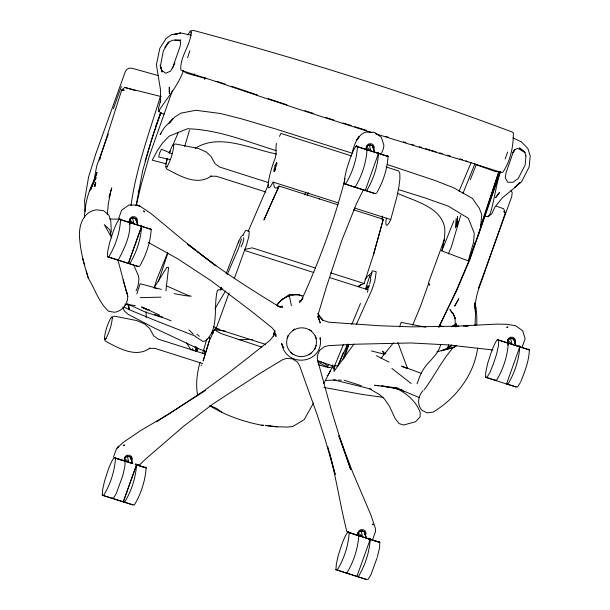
<?xml version="1.0" encoding="UTF-8"?>
<svg xmlns="http://www.w3.org/2000/svg" width="610" height="610" viewBox="0 0 610 610"><rect width="100%" height="100%" fill="white"/><g stroke="black" fill="none" stroke-linecap="round" stroke-linejoin="round"><path stroke-width="0.91" d="M455.35 326.655L455.045 318.885L453.077 313.243L455.281 318.45M476.829 324.977C476.73 317.985 477.249 310.688 474.725 304.039L475.365 311.962M456.066 326.319L456.166 323.597L455.96 326.983M204.51 353.419L204.609 350.193M111.836 498.027L113.399 498.149L116.19 493.734L122.877 475.342L124.875 466.177L125.088 461.107L115.534 458.057C114.703 470.981 110.501 484.012 103.845 495.106L102.274 495.046M146.141 467.946L135.107 464.317A19.855 2.875 -72.3 0 1 136.556 464.759C135.733 477.683 131.531 490.707 124.867 501.809L123.25 501.824L136.556 464.759L146.11 467.801C145.287 480.733 141.085 493.757 134.429 504.851L132.812 504.874L111.782 498.172M345.588 572.653L347.082 572.637C353.739 561.535 357.948 548.512 358.771 535.588L349.21 532.545C348.386 545.47 344.185 558.493 337.528 569.587L335.957 569.534M356.042 146.171L367.052 149.656C366.221 162.588 362.027 175.611 355.363 186.706L353.747 186.729L344.238 183.602M367.51 149.824L388.074 156.358C387.312 169.008 383.164 181.719 376.85 192.668M359.229 535.755L379.794 542.29L379.611 547.513L377.422 556.793M497.303 339.617L508.313 343.102C507.482 356.034 503.288 369.058 496.624 380.152L495.007 380.175L486.322 377.399M508.77 343.27L529.335 349.804C529.083 360.891 524.844 371.467 520.765 381.639M158.455 111.737L158.669 107.642L160.659 100.162L160.361 102.472L160.544 90.051L156.404 64.782L159.82 48.342L166.088 38.537L171.303 34.717L180.552 33.146L174.353 34.556M84.424 217.244C85.186 203.282 88.336 189.504 96.144 177.693L89.639 191.151L97.043 172.325L95.152 178.516M107.299 214.811L108.29 203.885L110.562 192.668M137.959 266.501L107.375 256.749L107.756 251.213L109.625 242.65L113.033 232.105A19.184 2.783 -72.3 0 1 120.582 219.653C119.972 232.013 115.58 245.632 108.961 256.589L107.391 256.528M132.934 504.874L102.259 495.267L102.64 489.731L104.508 481.168L107.917 470.623A19.184 2.783 -72.3 0 1 115.465 458.171L115.534 458.057M123.456 501.489L123.304 501.679M374.807 193.568L344.223 183.823L344.604 178.28L346.472 169.725L349.881 159.179A19.184 2.783 -72.3 0 1 357.422 146.728C356.819 159.088 352.427 172.706 345.809 183.663L344.192 183.679M353.785 186.866L353.869 186.721M335.912 569.61L366.526 579.5L335.942 569.755L336.323 564.212L338.192 555.657L341.6 545.104A19.184 2.783 -72.3 0 1 349.141 532.652L349.21 532.545M516.068 387.014L485.484 377.27L485.865 371.726L487.733 363.171L491.141 352.618A19.184 2.783 -72.3 0 1 498.683 340.174L498.568 345.275L496.54 354.296L493.337 364.109L489.861 372.687L487.07 377.11L485.499 377.049M456.798 226.043L457.553 216.71M475.381 306.67C475.396 297.749 478.392 289.262 481.595 281.065L505.339 212.913L503.646 208.742L496.479 206.226M475.167 324.398L475.068 325.61L475.548 312.48L474.626 302.834L476.036 308.172L475.144 307.638M456.196 218.426L455.418 227.804L458.613 221.255M456.852 225.967L457.63 216.588M196.222 350.285L196.374 348.607L195.772 351.421M95.686 182.771L95.381 186.18L94.298 186.08L95.686 182.771L94.298 186.08M318.115 317.505L318.496 313.281L326.236 287.508L341.806 240.424L356.423 203.877L363.453 189.596M480.39 228.216L481.793 214.819L479.346 208.231L472.422 198.425L454 187.949L435.349 180.613L387.274 164.509M91.043 189.1L91.233 187.331L90.936 189.146M195.36 336.583L202.97 341.463L205.677 340.815C219.745 328.233 212.981 306.487 217.457 290.2L222.65 288.873M165.882 290.955L168.581 267.569L166.881 267.287L154.055 287.851L157.456 288.766M130.998 205.6C136.06 168.634 149.061 133.277 159.98 97.745L160.727 96.006M238.594 242.826L238.815 241.064L241.346 236.299L243.596 234.858M372.008 272.395L370.438 277.695M343.483 344.429L334.806 365.352L333.922 371.49L353.945 344.086M126.308 291.069C130.746 299.861 124.12 310.909 114.642 312.267L108.618 311.26C98.881 302.514 94.985 289.117 88.305 278.129C84.5 265.678 80.84 253.112 79.773 240.081C78.164 227.736 81.908 212.013 96.281 209.81L103.54 210.656L108.816 214.987L110.791 221.072L111.31 232.135M276.368 143.342C275.385 149.259 277.077 155.398 274.073 161.017A21.785 3.157 -72.3 0 0 268.125 184.723A21.785 3.157 -72.3 0 0 272.983 182.047L338.199 202.833M274.5 330.376L273.539 336.323L274.813 330.483L273.699 335.553L270.1 340.25L249.787 356.362L229.383 372.245L203.648 391.025L169.427 413.565L205.6 390.377M195.276 148.344L195.284 148.329C219.447 132.698 251.45 149.252 276.643 154.01M477.63 348.157C473.924 375.104 455.99 398.238 433.092 412.146L427.015 412.84L421.838 410.21C416.729 404.552 418.125 395.798 423.104 390.537M93.437 183.762L96.7 165.996L108.344 134.04M319.93 339.328L320.235 337.65C324.337 363.796 286.235 369.058 281.606 343.407L283.917 347.959M136.053 205.662L142.809 170.159L153.484 133.758L161.063 112.339M99.628 160.133L100.177 157.35M138.188 192.287L138.554 190.442M197.358 350.719L197.838 348.394M368.722 287.196L369.111 285.419L367.929 288.972M398.406 189.573L424.438 197.709L448.495 206.233L468.358 218.319L474.321 233.462L473.52 242.406L468.251 260.897L441.846 250.901C443.645 243.375 445.285 235.574 444.705 227.85C441 206.63 413.9 200.98 397.217 193.202M136.251 205.715L141.001 185.326L149.374 155.847L172.508 90.341M108.992 197.243L110.532 192.158M92.148 186.279L92.819 183.511L91.393 187.85M200.011 362.279C197.243 372.359 195.703 383.027 197.304 393.427L198.204 394.769M447.709 348.592L448.655 344.78M167.353 158.188L166.065 163.251L165.737 167.308L166.766 168.985C179.729 175.893 197.045 186.202 211.182 176.092L210.511 176.191L216.337 176.259L265.884 192.005M109.693 195.726L111.76 187.872L110.738 191.273M353.396 209.741L383.301 219.272L373.419 254.881L364.117 283.528L357.308 286.517M345.077 178.638C334.471 220.385 319.373 260.79 301.607 299.983L302.934 297.985L299.479 302.369L301.294 300.943M165.943 163.922L167.437 158.432M369.546 284.13L370.796 279.548L370.499 278.198M373.419 254.881L383.301 219.272M154.261 287.508L156.717 279.517L167.605 252.83M354.509 208.033L390.736 219.585L397.026 196.336L398.955 186.515L399.908 178.722L399.817 173.431L398.696 170.975L386.016 166.934M342.759 359.839L348.104 343.994M202.612 353.35L206.82 339.091M365.489 288.896L370.018 275.369M145.119 161.093L150.22 143.899M150.754 142.084L160.682 112.56M184.647 146.469L189.504 130.166M204.625 79.437L205.158 77.622M460.763 215.261L451.354 246.943L448.335 253.935M214.224 329.827L210.923 337.582L210.114 338.214L208.894 337.238M440.679 344.52C438.011 356.301 425.955 362.393 421.335 373.228A13.489 1.952 -63.2 0 0 418.757 378.871M99.796 158.829L121.695 90.105L124.669 87.421L161.086 96.563M377.14 557.662L370.895 574.917L368.104 579.34L366.496 579.355M183.282 70.943C178.311 85.194 167.994 96.898 159.774 109.35L159.271 111.584L161.414 113.429L164.082 114.001M187.575 57.752L189.87 50.714M478.08 235.872L498.888 171.601L495.678 171.677L476.265 164.761L470.318 179.637M241.461 238.952L238.525 248.422L227.179 274.561M220.279 290.375L221.155 287.699M158.348 281.736L167.872 253.013M438.933 326.952L456.364 290.383L469.555 259.311L475.243 242.307M480.329 227.088L498.888 171.601M344.322 357.948L348.966 344.482M469.555 259.311L500.002 171.73M500.36 171.845L469.921 259.425L456.722 290.505L438.872 327.029M367.304 292.266L368.143 289.857L329.286 277.466M399.558 326.868L401.136 322.408L425.795 327.204M113.384 108.687L121.367 86.445M118.759 218.144L121.642 210.13L128.885 205.029L136.892 205.059L140.529 206.508L150.777 213.347L183.884 240.843L215.932 265.815L200.11 253.775M129.587 224.541L130.235 222.726L119.232 219.242M136.678 222.795L137.502 220.484L136.777 218.174L134.764 216.741L132.248 216.733L130.174 218.151L129.35 220.462C131.844 233.439 124.524 248.064 118.515 259.631L116.906 259.654L127.49 263.024M130.67 222.749L151.227 229.291C150.403 242.216 146.202 255.239 139.545 266.334L137.929 266.356L128.375 263.306L141.192 227.576M128.405 263.451L141.673 226.241A19.855 2.875 -72.3 0 0 140.224 225.799M169.016 153.079L172.508 145.302L174.384 144.212L175.726 144.013L198.158 148.451L206.256 151.974L211.075 156.434L214.994 163.686L219.638 167.048L268.278 182.535M113.643 456.661L116.518 448.647L123.045 442.509L140.323 430.82L169.641 413.428L159.462 419.97M123.639 460.657A19.855 2.875 -72.3 0 1 125.088 461.107L125.08 461.312M131.554 461.312L132.385 459.002L131.653 456.692L129.648 455.258L127.124 455.251L125.058 456.669L124.226 458.979L124.958 461.29L124.356 458.339L127.261 456.166L130.609 457.233L132.705 463.554L125.553 461.267M123.289 501.969L136.556 464.759M287.119 338.016L287.996 335.561M365.603 149.214A19.855 2.875 -72.3 0 1 367.052 149.656L366.877 150.136L366.984 149.77A19.184 2.783 -72.3 0 0 365.634 149.358M367.037 149.923L356.08 146.316M373.518 149.869L374.349 147.559L373.617 145.249L371.612 143.807L369.088 143.8L367.022 145.226L366.191 147.536L366.923 149.846M365.253 190.526L378.52 153.316A19.855 2.875 -72.3 0 0 377.071 152.874M314.745 349.545L316.209 345.466M345.504 572.798L345.672 572.317M358.756 535.854L347.761 532.095M365.237 535.801L366.069 533.491L365.337 531.173L363.331 529.739L360.807 529.732L358.741 531.15L357.91 533.46L358.642 535.778M372.756 539.248L375.63 531.241L375.31 528.024L370.697 514.512L352.466 471.705L338.939 435.952M506.864 342.66A19.855 2.875 -72.3 0 1 508.313 343.102L508.305 343.316M495.046 380.312L495.061 380.091M507.695 345.054L508.343 343.247L497.341 339.755M514.779 343.316L515.61 341.005L514.878 338.695L512.873 337.254L510.349 337.246L508.282 338.672L507.451 340.982L508.183 343.293M506.513 383.972L519.781 346.762A19.855 2.875 -72.3 0 0 518.332 346.32M522.297 346.762L525.172 338.756L522.64 330.727L515.671 325.748L506.971 324.291L497.081 324.093L452.292 326.396L458.834 326.22M352.488 151.242C354.898 143.663 357.368 135.138 365.725 132.103L374.41 132.301L381.38 137.28L383.911 145.31L383.454 148.421L381.791 152.881M212.036 332.641L216.481 327.631L229.093 292.907M234.27 278.663L246.516 244.984L248.895 236.299L249.254 231.342L245.7 230.313L243.054 234.896M500.322 171.997C495.701 185.852 494.519 200.667 489.822 214.552L488.099 216.39L484.645 216.458M505.103 158.958L507.65 152.004M447.328 348.928L448.22 346.488M155.504 126.865L160.735 112.698M194.056 75.548L194.72 73.772M226.15 273.608L238.815 241.064M307.249 195.291L308.294 192.668M136.823 293.997L140.109 283.719L161.284 289.422M304.756 194.842L305.801 192.219M441.846 250.901L453.886 220.774M444.454 239.204L428.38 283.124L429.684 285.152L428.746 283.238L420.633 305.93L412.634 325.153M462.914 193.507L474.984 163.625M478.4 288.446L511.714 196.694L512.209 192.729L510.989 190.297M417.019 383.69L418.75 379.481M351.795 324.375L360.464 303.452M334.806 365.352L337.673 366.259L343.453 352.313M459.033 191.357L471.103 162.573M248.148 231.487L268.522 184.228M172.615 68.183L174.841 62.967M169.435 153.118L170.556 150.502M172.798 145.272L178.41 132.202M220.751 289.369L221.506 287.63M424.141 389.813C434.854 375.486 442.601 358.779 454.938 345.771M450.256 346.099L448.785 348.325M274.203 171.395L275.339 168.825A26.36 5.963 -73.5 0 0 274.973 170.579M337.673 366.259L347.403 344.528M356.347 324.528L371.909 289.75L374.86 280.92L376.225 271.808L372.664 270.787L371.498 272.35M241.026 246.898L242.582 243.657L243.832 239.074L243.527 237.732M318.313 364.696L325.496 366.892L329.888 367.433L332.519 366.602L328.172 374.952M279.471 136.35L280.943 133.438L351.596 155.962M438.971 327.059L439.833 325.382M313.593 402.935L304.215 419.596L292.808 426.504L287.912 427.046L277.131 426.825L265.449 425.46M323.696 383.644L330.727 370.224M187.842 34.9L190.419 30.858L193.728 30.5C301.439 59.223 407.823 92.972 512.24 132.027L513.391 132.98C513.346 146.659 510.6 161.078 502.648 172.432L500.879 172.31L467.847 161.764A1424.464 339.572 19.7 0 1 375.333 133.674M214.933 308.82L225.494 291.039M151.219 229.497L130.7 222.894M388.067 156.572L367.548 149.969M130.197 222.795L119.202 219.097M141.665 226.455L141.673 226.241C140.849 239.166 136.648 252.197 129.983 263.291L128.375 263.306M151.166 229.398L149.778 228.841M125.088 461.107L114.085 457.614M146.11 467.801L146.042 467.916A19.184 2.783 -72.3 0 0 144.692 467.504L136.007 464.736M377.102 153.011A19.184 2.783 -72.3 0 1 378.452 153.43C377.842 165.79 373.45 179.409 366.831 190.358L365.215 190.381L365.421 190.046M388.074 156.358L388.006 156.473A19.184 2.783 -72.3 0 0 386.656 156.061M368.821 538.943A19.184 2.783 -72.3 0 1 370.171 539.354L370.239 539.24A19.855 2.875 -72.3 0 0 368.791 538.798M365.969 538.012L378.375 541.993A19.184 2.783 -72.3 0 1 379.725 542.404L379.794 542.29M506.895 342.805A19.184 2.783 -72.3 0 1 508.244 343.216L508.313 343.102M518.363 346.457A19.184 2.783 -72.3 0 1 519.712 346.869C519.102 359.237 514.71 372.855 508.092 383.804L506.475 383.827M527.917 349.507A19.184 2.783 -72.3 0 1 529.266 349.919L529.335 349.804M520.437 382.439L517.646 386.854L516.037 386.877L507.345 384.102M334.615 367.144L333.38 369.027L332.541 364.894M164.776 47.275L165.92 45.773M167.064 44.271L168.772 42.014L166.339 45.201M381.128 358.284L393.313 342.873M328.836 364.643L327.761 365.992L323.811 362.912L318.504 360.975M365.062 279.449L367.441 276.49L371.772 272.777M161.223 133.079L160.056 134.505L164.372 127.49L174.856 116.99L180.972 113.124L195.879 110.28L220.416 113.498L241.545 118.843L275.316 128.87L352.29 153.255M168.802 123.822L172.882 118.836L169.854 122.282M359.107 286.731L360.891 284.557M515.923 345.58L513.833 339.236L510.486 338.169L507.581 340.334L508.298 344.048M519.918 182.39L513.948 188.337L502.419 197.792L495.106 206.767L491.729 213.805L488.038 216.786M519.903 182.375L514.543 187.59L521.466 181.955L529.167 166.926L530.227 155.779L527.803 148.344L521.169 141.711L512.964 137.982M138.905 465.514L145.508 459.139L183.747 426.138L213.042 403.889L259.075 373.96L282.3 359.869L286.364 358.375L292.297 358.832L297.245 361.844L299.441 365.329L317.421 415.456L325.214 439.642L335.203 474.412L329.461 452.635M135.725 218.715L137.814 225.06L135.725 218.715L132.385 217.648L129.472 219.821L130.052 222.795M372.573 145.79L374.662 152.134L372.573 145.79L369.225 144.722L366.32 146.896L366.885 149.831M364.292 531.714L366.381 538.058L364.292 531.714L360.945 530.654L358.039 532.82L358.611 535.801M450.409 345.977L451.865 344.833M366.29 146.751L369.195 144.578L372.542 145.645L373.488 149.175M124.326 458.194L127.231 456.021L130.578 457.088L131.524 460.619M507.55 340.197L510.456 338.024L513.803 339.091L514.749 342.622M358.009 532.675L360.914 530.509L364.262 531.577L365.207 535.107M451.247 346.404L441.274 350.864L454.275 347.281L456.516 345.672M201.025 365.558L201.819 365.001M281.477 299.99L289.529 294.462L299.327 294.493L301.462 296.018M292.541 330.605L294.737 329.095M309.034 354.7L311.23 353.19M280.722 307.112L282.346 306.037L279.731 307.165M156.618 421.8L159.019 420.252M451.37 326.785L455.228 324.428M125.004 305.015L126.468 304.459M174.277 34.488L180.285 32.917L191.334 35.182M436.829 351.81L454.275 347.281M244.755 249.452L252.136 247.835L315.355 267.988M166.301 166.621L167.422 166.454L166.934 167.132C170.571 160.361 173.217 152.835 173.697 145.127L173.758 145.843M319.129 198.959L319.625 198.89M104.935 338.748L106.056 338.58L105.568 339.259C109.205 332.488 111.859 324.962 112.331 317.253L112.392 317.97M211.662 333.334L213.401 333.129M149.191 309.666L147.841 309.781L141.81 307.066M119.308 219.15L109.769 219.074M327.09 375.501L327.539 375.47M325.321 380.457L336.308 380.007M180.918 39.955L172.5 40.26L168.528 42.319L163.381 50.775L160.483 65.75L162.146 72.003L160.148 65.194L161.787 70.455L165.798 73.2L170.533 71.149L173.08 66.475L180.095 46.429L180.69 42.799L180.003 40.565M465.384 326.037L468.19 325.961M458.484 326.167L412.055 326.853L380.282 325.786L328.737 322.194L323.117 320.341L318.931 315.873L323.064 320.441L319.266 315.934L318.13 313.456M463.219 326.053L467.962 325.931M140.193 297.649L160.956 297.146M299.784 300.669L301.127 300.638M376.385 193.408L374.776 193.431L354.631 187.011M238.388 339.678L252.662 339.572M210.054 405.94C225.852 415.562 243.55 421.731 261.675 425.2L263.444 425.292M338.382 380.038L341.356 380.198M261.675 425.2L263.566 425.33M191.334 296.14L185.15 295.652L174.14 293.631M378.985 385.665L374.57 385.276L398.841 388.425M265.197 425.46L277.131 426.825M191.227 33.131L191.143 31.682C190.938 45.094 179.958 56.09 180.781 69.845L182.84 70.935L215.887 81.45L218.243 81.709M492.911 349.965L447.641 344.879L410.911 342.965L355.744 344.2L328.47 345.656L324.261 346.709L319.617 350.422L317.291 355.668L317.497 359.77L331.611 411.087L339.129 435.357L350.719 469.639L338.87 436.005M214.956 329.697L225.311 331.138M388.059 386.786L381.631 385.894L402.135 389.737M389.904 387.045L397.255 388.059M383.194 397.369L362.561 394.487L323.818 387.419M196.855 348.157L195.901 348.18L195.223 350.468M125.065 304.138L135.344 305.602M174.887 39.963L180.202 40.763M302.804 295.888L296.079 294.836L289.308 295.85A21.884 21.014 -12.6 0 0 276.795 305.541A21.884 21.014 -12.6 0 1 289.315 295.88L291.412 305.702M346.625 345.824L348.478 346.152M170.083 159.546L158.714 157.037L159.431 153.255L161.505 149.267L171.989 153.712M371.475 389.195L333.556 379.832M371.337 350.933L383.934 354.113M165.813 163.732L152.264 160.178L157.113 150.975L162.351 143.228L169.138 136.182L187.4 128.763C218.342 129.564 247.081 141.695 276.277 150.647M443.363 326.701L439.131 325.321M216.954 328.561L219.661 329.301M206.348 78.728L187.056 73.307L183.046 70.928M158.211 75.571L132.195 68.29L129.411 68.137L126.895 69.357L125.325 71.606L95.579 154.49L88.58 177.014L84.569 200.431L85.103 211.525M124.669 87.421L135.489 90.631M529.266 349.919L508.809 343.415M358.802 535.732L358.771 535.588A19.855 2.875 -72.3 0 0 357.323 535.145M379.725 542.404L359.267 535.9M277.428 305.839L282.827 307.501M125.584 461.412L132.751 463.699M337.993 204.838L279.09 186.058L276.765 187.895A26.36 5.963 -73.5 0 1 273.654 182.237M330.704 272.876L364.117 283.528M244.335 250.39L313.921 272.571M107.345 256.604L116.037 259.38M213.614 326.724L216.481 327.631M215.948 328.561L265.563 344.375M317.886 361.051L335.02 366.518M154.627 314.463L162.725 317.04M204.213 353.8L158.28 339.168L153.636 335.805L149.709 328.554L144.898 324.093L136.792 320.578L114.36 316.14L111.142 317.429C107.505 324.2 104.851 331.726 104.379 339.435L105.4 341.112C118.363 348.02 135.687 358.322 149.816 348.219L149.145 348.318L154.97 348.386L202.718 363.56M114.116 457.759L123.67 460.802M347.799 532.24L357.353 535.29M102.228 495.122L110.921 497.897M344.17 380.236L361.364 385.726M261.759 347.113L221.415 333.716L217.114 331.489L214.667 329.042M392.749 387.51L398.833 389.668C408.197 394.594 416.706 402.455 420.252 412.688L420.031 416.996L415.532 421.746L403.629 425.01L399.054 423.592L395.074 418.391L389.447 406.222L384.376 398.94L379.603 394.609L369.591 388.837M374.25 152.088L374.715 152.256M515.93 345.55L513.833 339.236M401.464 365.969L421.403 373.381M402.013 366.587L407.617 368.669L397.827 342.439M166.187 285.747L189.207 295.934M385.413 353.716L383.804 353.091L382.683 351.185L383.842 353.754M195.726 336.293L156.808 321.112L129.739 309.91L124.158 307.043M136.892 205.059L140.529 206.508L137.563 205.227M395.188 387.48L419.444 397.621M171.082 320.868L165.897 318.679L145.721 312.198L127.604 304.062M209.832 405.452L216.741 408.502L222.459 412.703M204.274 350.864L196.42 347.959L194.925 346.854L198.037 348.569L154.955 328.31L128.275 314.432L124.242 310.864L122.968 307.013M141.673 307.257L147.712 309.979M142.252 307.082L159.439 315.073M388.989 362.111L376.431 355.683M317.909 362.188L328.874 367.708M278.076 306.167L279.372 306.83C251.137 289.552 223.046 271.892 197.007 251.396M465.91 160.773L467.847 161.764M148.177 242.338L177.815 258.876L211.007 280.699L250.786 310.742L271.908 327.623L274.637 330.894L276.01 336.514L275.758 334.166M309.575 329.644L311.702 331.169M290.627 352.618L293.463 354.646M196.862 334.143L199.302 336.331M187.27 243.992L195.513 250.252M188.055 244.595L195.589 250.329M197.091 251.48L198.601 252.624M391.902 368.425L411.186 383.568M188.963 329.941L193.286 334.143M366.389 146.842L370.872 150.876L369.225 144.722M507.65 340.281L512.133 344.322L510.486 338.169M129.541 219.768L134.025 223.801L132.385 217.648M358.108 532.766L362.592 536.808L360.945 530.654M124.425 458.285L128.908 462.319L127.261 456.166M453.009 313.532L449.86 309.537L453.718 314.989M186.515 342.843L191.06 350.01M385.84 353.396L385.093 352.123L385.116 352.649M403.507 391.063L403.85 391.696M192.402 348.6L193.431 350.681M133.354 264.328L138.348 275.514L138.905 278.724L138.546 283.093A13.489 5.65 -82.3 0 1 136.083 290.787M318.214 317.07L320.212 322.904L318.115 316.903M317.962 313.738L319.06 316.277L318.176 313.708M454.42 316.453L455.426 318.801M317.955 316.262L318.977 318.809M315.393 335.896L316.247 338.603M117.86 259.814L126.827 293.189M123.067 279.845L127.841 296.46M110.845 233.5L109.83 229.932L104.279 224.564L111.714 237.877L110.471 233.15M82.594 258.236L84.599 265.281M86.3 271.084L88.305 278.129M136.64 222.101L135.695 218.571L132.347 217.503L129.442 219.676L130.037 222.757M130.609 457.233L132.256 463.387M346.915 531.813C339.755 503.547 335.813 474.527 327.684 446.474M127.764 303.696L128.977 309.018L128.718 305.496M358.154 533.445L358.604 535.763M196.191 347.189L196.733 350.674L196.603 347.822M128.657 306.319L128.977 309.018M196.321 346.998L196.733 350.674M146.148 311.878L146.202 317.467M215.887 81.443A1424.464 339.572 19.7 0 0 342.225 123.205A1424.464 339.572 19.7 0 0 371.795 132.561M333.944 120.04A1396.534 332.915 19.7 0 1 325.786 117.425M313.09 113.33A1396.534 332.915 19.7 0 1 304.969 110.692M286.936 104.79A1396.534 332.915 19.7 0 1 268.217 98.591M257.512 95.015A1396.534 332.915 19.7 0 1 242.345 89.914M241.453 89.609A1396.534 332.915 19.7 0 1 231.632 86.277M225.387 84.149A1396.534 332.915 19.7 0 1 219.135 82.007M462.616 159.66A1396.542 332.915 19.7 0 1 459.97 158.875M450.249 156A1396.542 332.915 19.7 0 1 447.603 155.207M442.296 153.628A1396.542 332.915 19.7 0 1 439.642 152.835M436.104 151.776A1396.542 332.915 19.7 0 1 431.689 150.441M429.913 149.907A1396.542 332.915 19.7 0 1 425.49 148.573M421.952 147.498A1396.542 332.915 19.7 0 1 419.291 146.697M413.984 145.081A1396.542 332.915 19.7 0 1 411.323 144.265M406.008 142.641A1396.542 332.915 19.7 0 1 403.347 141.825M388.173 137.143A1396.542 332.915 19.7 0 1 385.482 136.304M366.564 130.395A1396.542 332.915 19.7 0 1 354.791 126.674M351.169 125.53A1396.542 332.915 19.7 0 1 343.011 122.93M128.756 222.139A19.855 2.875 -72.3 0 1 130.204 222.589L130.136 222.696A19.184 2.783 -72.3 0 0 128.786 222.284M390.736 219.585A21.785 3.157 -72.3 0 1 386.42 218.037M381.822 219.165A26.36 1.647 -71.1 0 1 382.569 215.993M370.239 539.24C369.408 552.172 365.215 565.195 358.55 576.29L356.934 576.313L370.239 539.24M525.95 155.863L525.187 164.959L518.21 178.547L512.835 182.352L507.833 182.222L505.233 177.838L506.087 172.615L513.071 152.569L514.962 149.351L512.758 152.729L514.878 149.618L517.882 148.39L525.279 152.706L519.461 147.872L524.47 151.837L525.95 155.863M348.348 531.539L348.18 532.461L348.348 531.539M203.366 360.007L203.153 361.006L210.114 338.214L203.366 360.007M275.11 165.638L273.86 170.198L274.157 171.54L276.955 163.754L276.658 162.412L275.11 165.638M138.508 465.125L138.34 465.575L138.889 464.774L138.508 465.125M367.693 286.021L366.328 289.475L367.693 286.021M271.641 202.337L263.947 219.989L279.09 186.058L271.641 202.337M356.789 146.148L356.614 146.507L356.492 145.432L356.789 146.148M380.465 153.697L380.289 154.055L380.998 153.24L380.465 153.697M458.789 298.77L454.77 306.006L458.789 298.77M359.153 136.617L356.789 139.919L359.153 136.617M499.514 192.478L495.77 197.465L499.514 192.478M507.848 326.952L506.902 327.448L507.848 326.952M118.142 446.939L117.189 448.06L118.79 446.261L118.142 446.939M124.577 445.17L123.525 445.285L124.577 445.17M124.059 90.127L121.695 90.105L124.059 90.127M373.023 524.813L372.344 524.15L373.023 524.813M144.311 211.876L143.807 210.915L144.311 211.876M505.339 212.913L503.898 211.7L505.339 212.913M169.29 87.222L169.374 93.429L169.29 87.222M293.814 354.631A14.937 14.35 -12.6 0 0 316.445 342.256A14.937 14.35 -12.6 0 0 294.348 329.736A14.937 14.35 -12.6 0 0 293.814 354.631"/></g></svg>
